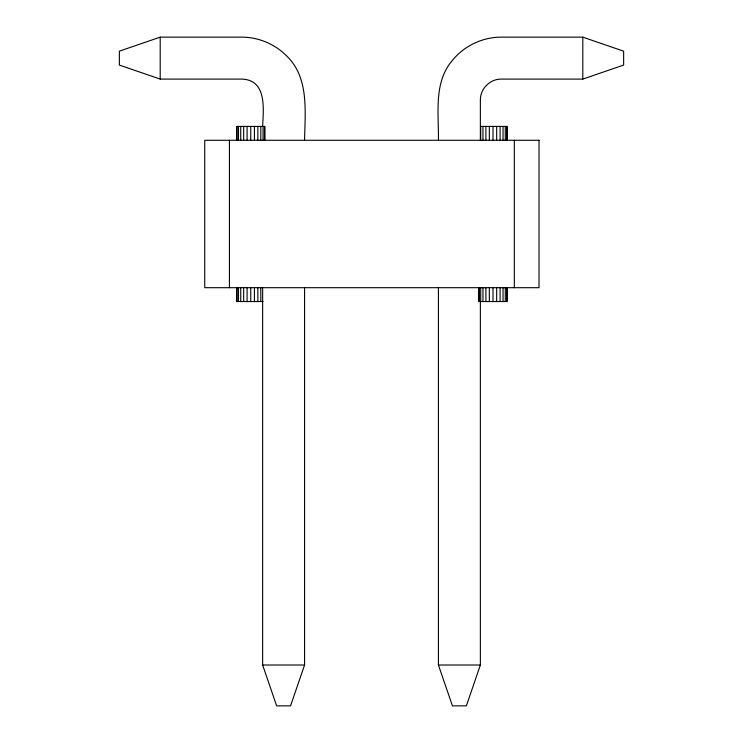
<?xml version="1.0" encoding="UTF-8"?>
<svg xmlns="http://www.w3.org/2000/svg" width="743" height="743" viewBox="0 0 743 743"><rect width="100%" height="100%" fill="white"/><g stroke="black" fill="none" stroke-linecap="round" stroke-linejoin="round"><path stroke-width="1.11" d="M304.574 287.69L304.574 665.013L290.559 705.85L276.647 705.85L262.632 665.013L262.632 287.69M480.368 301.584L480.368 665.013L466.353 705.85L452.441 705.85L438.426 665.013L438.426 287.69M304.574 140.278C305.029 111.877 309.404 77.179 286.204 55.511C274.557 43.902 258.323 37.178 241.865 37.15L160.2 37.15L119.363 51.165L119.363 65.078L160.2 79.092L241.865 79.092C267.062 79.956 263.431 109.017 262.632 126.412M480.368 140.278L480.368 99.859C480.303 88.742 490.018 79.018 501.135 79.092L582.8 79.092L623.637 65.078L623.637 51.165L582.8 37.15L501.135 37.15C482.318 37.131 463.827 46.038 452.106 60.759C433.383 82.835 438.89 113.865 438.426 140.278M263.05 301.537L236.571 301.537L236.571 287.69M262.632 665.013L304.574 665.013M438.426 665.013L480.368 665.013M582.8 37.15L582.8 79.092M514.332 140.278L514.332 287.69M507.19 140.278L507.19 126.431L480.712 126.431L480.712 140.278M507.19 287.69L507.19 301.537L478.808 301.537L478.808 287.69M506.707 126.431L506.707 140.278M506.707 287.69L506.707 301.537M505.286 126.431L505.286 140.278M505.286 287.69L505.286 301.537M503.03 126.431L503.03 140.278M503.03 287.69L503.03 301.537M500.095 126.431L500.095 140.278M500.095 287.69L500.095 301.537M496.668 126.431L496.668 140.278M496.668 287.69L496.668 301.537M492.999 126.431L492.999 140.278M492.999 287.69L492.999 301.537M489.331 126.431L489.331 140.278M489.331 287.69L489.331 301.537M485.903 126.431L485.903 140.278M485.903 287.69L485.903 301.537M482.969 126.431L482.969 140.278M482.969 287.69L482.969 301.537M480.712 287.69L480.712 301.537M479.291 287.69L479.291 301.537M264.954 140.278L264.954 126.431L236.571 126.431L236.571 140.278M264.471 126.431L264.471 140.278M263.05 126.431L263.05 140.278M260.793 126.431L260.793 140.278M260.793 287.69L260.793 301.537M257.858 126.431L257.858 140.278M257.858 287.69L257.858 301.537M254.431 126.431L254.431 140.278M254.431 287.69L254.431 301.537M250.762 126.431L250.762 140.278M250.762 287.69L250.762 301.537M247.085 126.431L247.085 140.278M247.085 287.69L247.085 301.537M243.667 126.431L243.667 140.278M243.667 287.69L243.667 301.537M240.732 126.431L240.732 140.278M240.732 287.69L240.732 301.537M238.475 126.431L238.475 140.278M238.475 287.69L238.475 301.537M237.054 126.431L237.054 140.278M237.054 287.69L237.054 301.537M229.429 140.278L229.429 287.69M160.2 37.15L160.2 79.092M539.028 140.278L204.734 140.278L204.734 287.69L539.028 287.69L539.028 140.278"/></g></svg>
